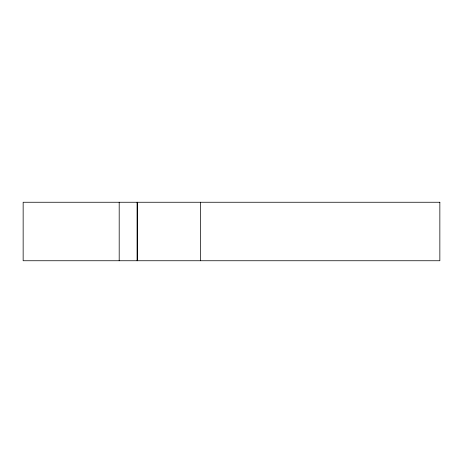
<?xml version="1.0" encoding="UTF-8"?>
<svg xmlns="http://www.w3.org/2000/svg" width="463" height="463" viewBox="0 0 463 463"><rect width="100%" height="100%" fill="white"/><g stroke="black" fill="none" stroke-linecap="round" stroke-linejoin="round"><path stroke-width="0.69" d="M200.502 202.256L200.41 260.744M137.268 202.256L137.268 260.744M137.158 202.256L137.158 260.744M119.194 202.256L119.194 260.744M439.85 202.256L23.15 202.256L23.15 260.744L439.85 260.744L439.85 202.256"/></g></svg>
